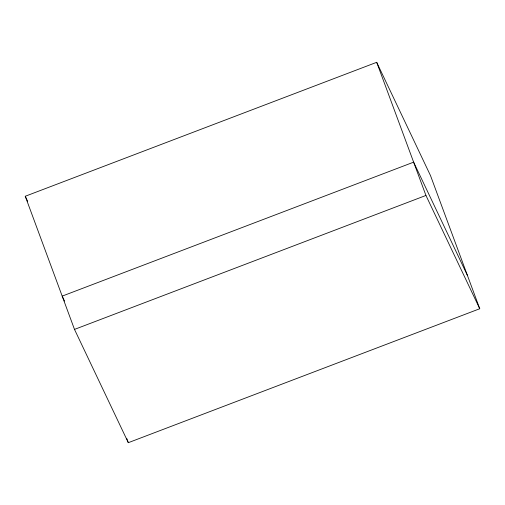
<?xml version="1.0" encoding="UTF-8"?>
<svg xmlns="http://www.w3.org/2000/svg" width="505" height="505" viewBox="0 0 505 505"><rect width="100%" height="100%" fill="white"/><g stroke="black" fill="none" stroke-linecap="round" stroke-linejoin="round"><path stroke-width="0.76" d="M25.25 196.262L376.692 62.311L430.5 175.595L479.75 308.738L128.308 442.689L74.5 329.405L25.25 196.262L27.617 201.249M74.5 329.405L425.942 195.448L479.75 308.738M467.441 275.452L413.627 162.162L62.184 296.119L64.558 301.106M376.692 62.311L425.942 195.448M126.667 438.252L128.308 442.689"/></g></svg>
